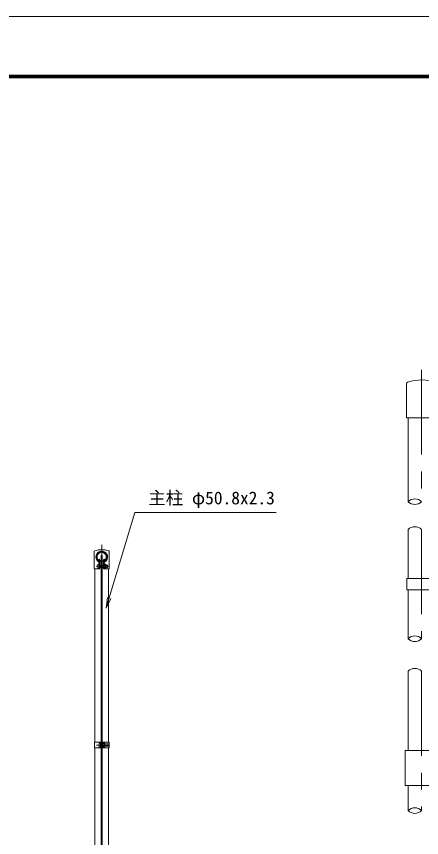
# Model space of a CAD drawing. Units: millimetres, scale not verified. Extents: x -4200 to 4200, y -2970 to 2970.
# Drawn here: x -364 to 1158, y -113 to 2970 of the extents above; entities that cross this region are included whole.
import ezdxf
from ezdxf.enums import TextEntityAlignment as Align

# ---------------------------------------------------------------- set-up
doc = ezdxf.new("R2010")
doc.units = ezdxf.units.MM
doc.header["$LTSCALE"] = 10
doc.linetypes.add('USER1', pattern=[50.8, 31.75, -6.35, 6.35, -6.35])
for name, color, linetype, lineweight in [('0-0_D-TTL', 7, 'Continuous', 18), ('0-1_D-BMK', 2, 'USER1', 13), ('0-2_D-STR1', 1, 'Continuous', 18), ('0-3_D-STR-DIM', 7, 'Continuous', 13), ('0-4_0', 7, 'Continuous', 18), ('0-A_D-STR3', 3, 'Continuous', 13), ('0-B_D-STR-TXT', 7, 'Continuous', 13)]:
    doc.layers.add(name, color=color, linetype=linetype, lineweight=lineweight)
doc.styles.add('ＭＳ ゴシック', font='')
doc.styles.get('ＭＳ ゴシック').set_extended_font_data('MS Gothic')

# ---------------------------------------------------------------- blocks, each defined once
blk = doc.blocks.new('_Open')
at = {"layer": '0-4_0'}
blk.add_line((-10, 1.667), (0, 0), dxfattribs=at)
blk.add_lwpolyline([(-10, -1.667), (0, 0), (-10, 0)], dxfattribs=at)

msp = doc.modelspace()

# ---------------------------------------------------------------- linework, layer by layer
at = {"layer": '0-0_D-TTL', "color": 2}
msp.add_lwpolyline([(-4200, 2969.89), (4200, 2969.89), (4200, -2970.11), (-4200, -2970.11)], close=True, dxfattribs=at)
at = {"layer": '0-0_D-TTL'}
for points in [[(-3930, 2749.89), (3930, 2749.89), (3930, -2750.11), (-3930, -2750.11)], [(-3927.5, 2747.39), (3927.5, 2747.39), (3927.5, -2747.61), (-3927.5, -2747.61)], [(-3925, 2744.89), (3925, 2744.89), (3925, -2745.11), (-3925, -2745.11)], [(-3922.5, 2742.39), (3922.5, 2742.39), (3922.5, -2742.61), (-3922.5, -2742.61)], [(-3920, 2739.89), (3920, 2739.89), (3920, -2740.11), (-3920, -2740.11)]]:
    msp.add_lwpolyline(points, close=True, dxfattribs=at)
at = {"layer": '0-1_D-BMK'}
for p, q in [((1157.91, 1642.94), (1157.91, 1148.38)), ((1157.91, 1043.83), (1157.91, 633.83)), ((-43.67, 986.95), (-43.67, -820.11)), ((-64, 905.9), (-15.12, 905.9)), ((1157.91, 511.99), (1157.91, -11.09)), ((-62.95, 234.9), (-14.07, 234.9))]:
    msp.add_line(p, q, dxfattribs=at)
at = {"layer": '0-2_D-STR1'}
for p, q in [((1107.11, 1462.81), (1107.11, 1148.38)), ((1107.11, 1043.83), (1107.11, 859.81)), ((-53.85, 931.64), (-52.47, 932.44)), ((-50.35, 925.56), (-53.85, 931.64)), ((-48.96, 926.36), (-52.47, 932.44)), ((-38.39, 926.36), (-34.88, 932.44)), ((-37, 925.56), (-33.49, 931.64)), ((-33.49, 931.64), (-34.88, 932.44)), ((-69.07, 896.89), (-69.07, 245.4)), ((-18.27, 896.89), (-18.27, 245.4)), ((1107.11, 817.81), (1107.11, 633.83)), ((1107.11, 511.99), (1107.11, 214.81)), ((-69.07, 224.4), (-69.07, -427.11)), ((-18.27, 224.4), (-18.27, -427.11)), ((1107.11, 82.81), (1107.11, -11.09))]:
    msp.add_line(p, q, dxfattribs=at)
for centre, radius, start, end in [((-43.67, 940.89), 19.05, 294.32478, 245.67522), ((-43.67, 940.89), 17.45, 294.32478, 245.67522), ((-50.69, 925.36), 2, 245.67522, 30), ((-50.69, 925.36), 0.401, 245.67522, 30), ((-36.65, 925.36), 2, 150, 294.32478), ((-36.65, 925.36), 0.401, 150, 294.32478)]:
    msp.add_arc(centre, radius, start, end, dxfattribs=at)
at = {"layer": '0-3_D-STR-DIM'}
for centre, start, end in [((1132.51, 1122.82), 45.18146, 134.81854), ((1132.51, 1173.95), 225.18146, 314.81854), ((1132.51, 1018.26), 45.18146, 134.81854), ((1132.51, 608.26), 45.18146, 134.81854), ((1132.51, 659.39), 225.18146, 314.81854), ((1132.51, 486.42), 45.18146, 134.81854), ((1132.51, -36.65), 45.18146, 134.81854), ((1132.51, 14.48), 225.18146, 314.81854)]:
    msp.add_arc(centre, 36.03, start, end, dxfattribs=at)
at = {"layer": '0-A_D-STR3'}
for p, q in [((1100.81, 1462.81), (1100.81, 1590.2)), ((1100.81, 1462.81), (1215.01, 1462.81)), ((-15.12, 960.58), (-15.12, 896.89)), ((-45.92, 945.89), (-41.42, 945.89)), ((-45.92, 945.89), (-45.92, -461.11)), ((-41.42, 945.89), (-41.42, -461.11)), ((-57.77, 899.4), (-57.77, 912.4)), ((-52.97, 919.72), (-52.97, 896.89)), ((-50.67, 919.72), (-50.67, 896.89)), ((-48.97, 911.22), (-50.67, 911.22)), ((-48.97, 900.58), (-50.67, 900.58)), ((-48.97, 900.58), (-48.97, 911.22)), ((-48.97, 909.9), (-45.92, 909.9)), ((-48.97, 901.9), (-45.92, 901.9)), ((-41.42, 909.9), (-36.67, 909.9)), ((-41.42, 901.9), (-36.67, 901.9)), ((-36.67, 919.72), (-36.67, 896.89)), ((-36.67, 896.89), (-15.12, 896.89)), ((-34.37, 919.72), (-34.37, 896.89)), ((-28.87, 914), (-34.37, 914)), ((-28.87, 909.95), (-34.37, 909.95)), ((-28.87, 901.85), (-34.37, 901.85)), ((-28.87, 897.8), (-34.37, 897.8)), ((-27.87, 899.99), (-27.87, 911.94)), ((-27.87, 909.9), (-21.97, 909.9)), ((-27.87, 901.9), (-21.97, 901.9)), ((-21.97, 901.9), (-21.97, 909.9)), ((1102.91, 859.81), (1312.31, 859.81)), ((1102.91, 817.81), (1102.91, 859.81)), ((1102.91, 817.81), (1312.31, 817.81)), ((-71.37, 245.4), (-45.92, 245.4)), ((-53.02, 241.4), (-53.02, 228.4)), ((-48.22, 245.4), (-48.22, 224.4)), ((-48.22, 242.9), (-48.22, 226.9)), ((-48.22, 241.1), (-48.22, 228.7)), ((-41.42, 245.4), (-15.97, 245.4)), ((-41.42, 224.4), (-15.97, 224.4)), ((-39.12, 245.4), (-39.12, 224.4)), ((-33.62, 243), (-39.12, 243)), ((-39.12, 243), (-39.12, 226.8)), ((-39.12, 241.1), (-39.12, 228.7)), ((-33.62, 238.95), (-39.12, 238.95)), ((-33.62, 230.85), (-39.12, 230.85)), ((-33.62, 226.8), (-39.12, 226.8)), ((-32.62, 240.81), (-32.62, 228.86)), ((-32.62, 238.9), (-17.22, 238.9)), ((-32.62, 230.9), (-17.22, 230.9)), ((-17.22, 238.9), (-17.22, 230.9)), ((-15.97, 245.4), (-15.97, 224.4)), ((1096.01, 214.81), (1267.91, 214.81)), ((1096.01, 82.81), (1096.01, 214.81)), ((1317.91, 82.81), (1096.01, 82.81))]:
    msp.add_line(p, q, dxfattribs=at)
for points in [[(-72.22, 960.59), (-72.22, 896.89), (-50.67, 896.89)], [(-71.37, 245.4), (-71.37, 224.4), (-45.92, 224.4)]]:
    msp.add_lwpolyline(points, dxfattribs=at)
for centre, radius, start, end in [((1157.91, 1445.35), 160, 69.0916, 109.22051), ((1107.41, 1590.2), 6.6, 109.22051, 180), ((-68.92, 960.59), 3.3, 109.21688, 180), ((-43.68, 888.16), 80, 70.77586, 109.21688), ((-43.67, 940.89), 22, 298.0884, 241.9116), ((-43.67, 940.89), 19.7, 298.0884, 241.9116), ((-18.42, 960.58), 3.3, 0, 70.77586), ((-54.97, 919.72), 2, 0, 61.9116), ((-54.97, 919.72), 4.3, 0, 61.9116), ((-32.37, 919.72), 4.3, 118.0884, 180), ((-32.37, 919.72), 2, 118.0884, 180), ((-30.42, 911.98), 2.55, 307.42505, 52.57495), ((-36.57, 905.9), 8.7, 332.26063, 27.73937), ((-30.41, 899.83), 2.54, 307.21089, 52.78911), ((-29.47, 905.9), 8.5, 331.92751, 28.07249), ((-35.16, 240.97), 2.54, 307.21089, 52.78911), ((-41.32, 234.9), 8.7, 332.26063, 27.73937), ((-35.17, 228.82), 2.55, 307.42505, 52.57495), ((-24.72, 234.9), 8.5, 331.92751, 28.07249)]:
    msp.add_arc(centre, radius, start, end, dxfattribs=at)
for centre, start_param, end_param in [((-52.97, 912.4), 1.5707963, 3.1415927), ((-52.97, 899.4), 3.1415927, 4.712389), ((-48.22, 241.4), 1.5707963, 3.1415927), ((-48.22, 228.4), 3.1415927, 4.712389)]:
    msp.add_ellipse(centre, major_axis=(4.8, 0), ratio=0.3125, start_param=start_param, end_param=end_param, dxfattribs=at)
at = {"layer": '0-B_D-STR-TXT'}
msp.add_lwpolyline([(611.94, 1107.89), (80.28, 1107.89), (-27, 750.28)], dxfattribs=at)

# ---------------------------------------------------------------- block references
at = {"layer": '0-B_D-STR-TXT', "xscale": 4, "yscale": 4, "rotation": 253.30154}
msp.add_blockref('_Open', (-27.58, 748.36), dxfattribs=at)

# ---------------------------------------------------------------- texts
at = {"layer": '0-B_D-STR-TXT', "style": 'ＭＳ ゴシック'}
msp.add_text('主柱 φ50.8x2.3', height=48.09, dxfattribs=at).set_placement((131.2, 1123.9), align=Align.BOTTOM_LEFT)

doc.saveas('drawing.dxf')
